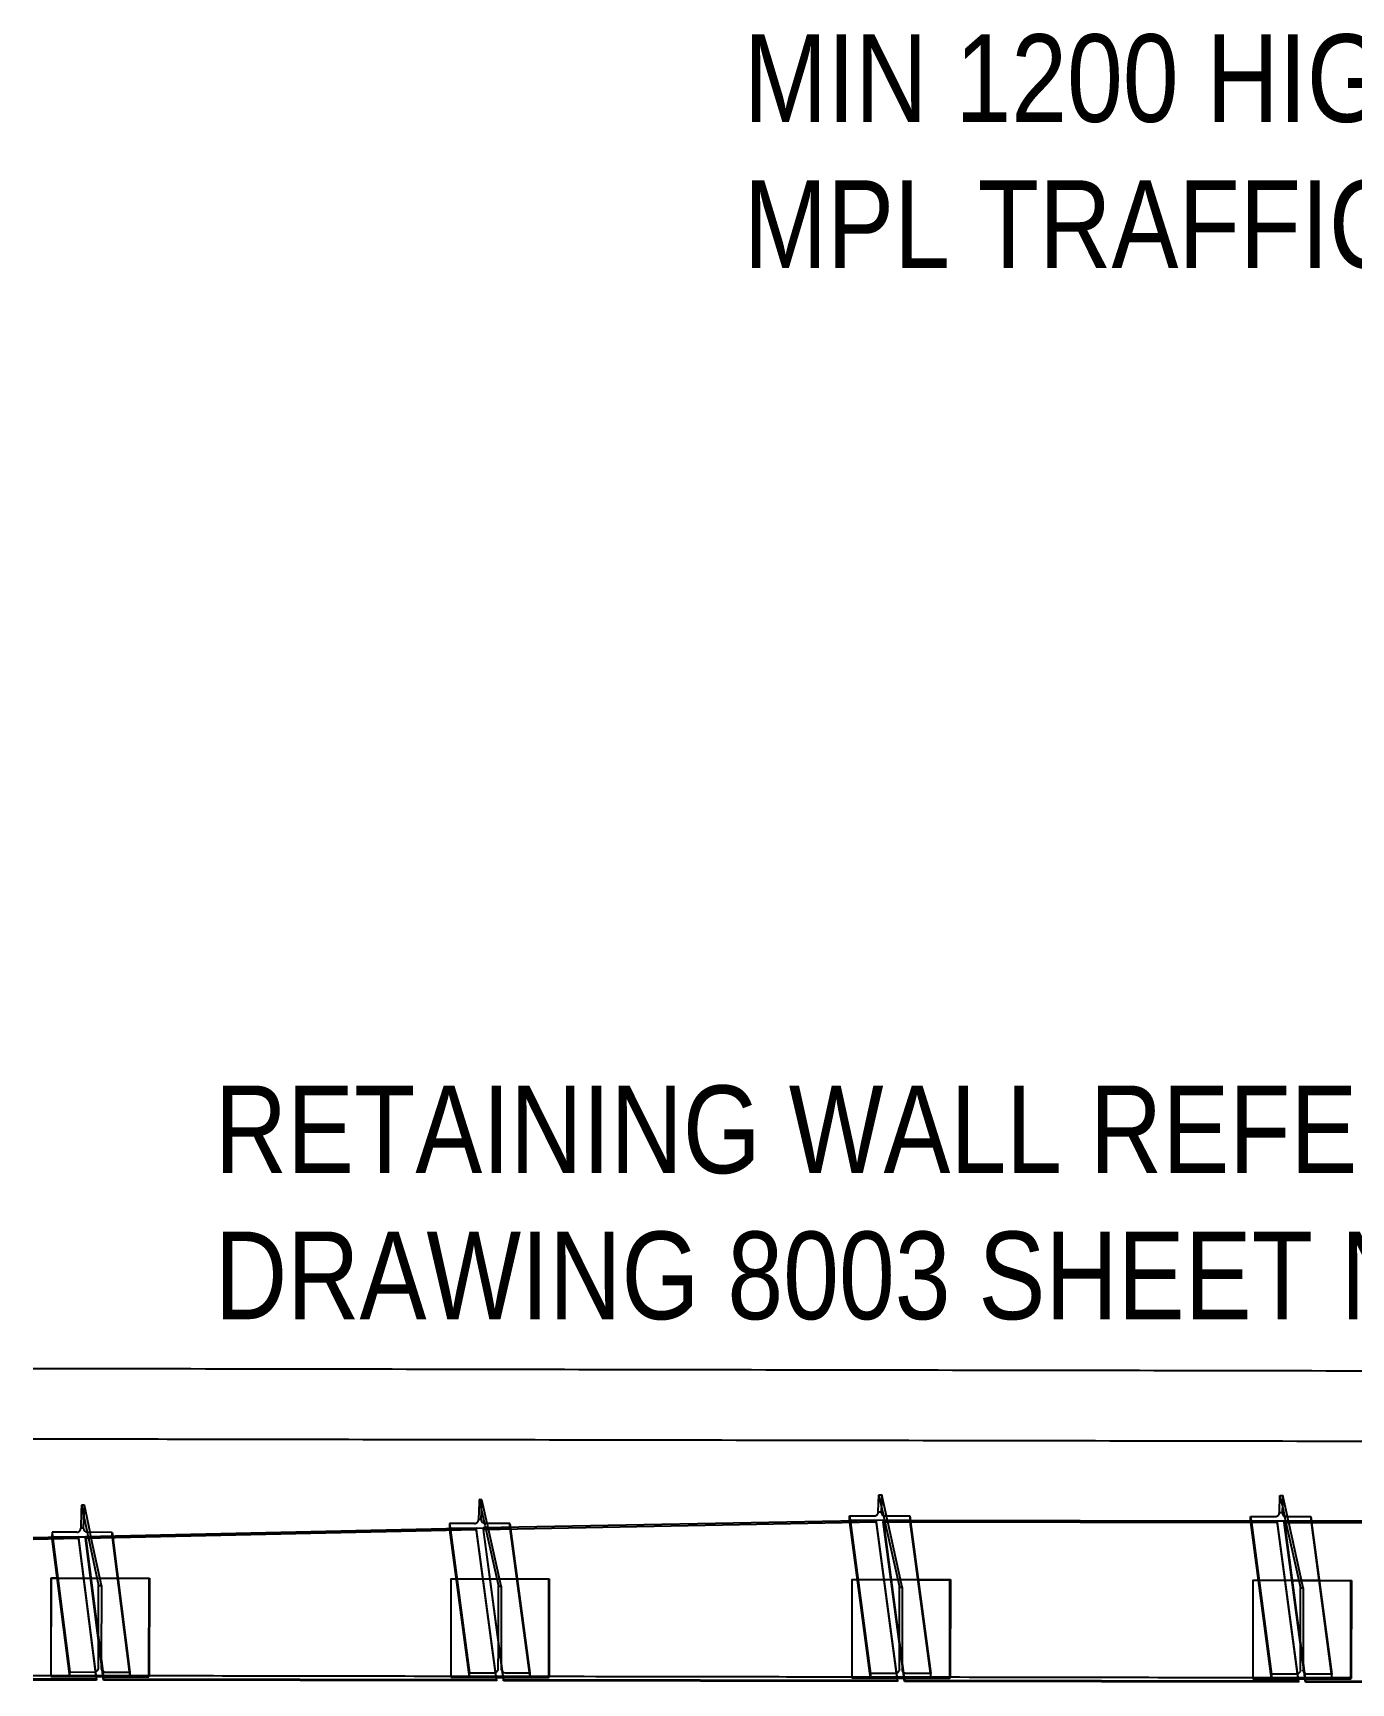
# Model space of a CAD drawing. Header units: metres. Extents: x -1161 to -1080, y 3 to 563.
# Drawn here: x -1150.783 to -1147.021, y 509.532 to 514.24 of the extents above; entities that cross this region are included whole.
import ezdxf

# ---------------------------------------------------------------- set-up
doc = ezdxf.new("R2010")
doc.units = ezdxf.units.M
doc.layers.add('A-GENM', color=7, linetype='Continuous', lineweight=35)
doc.layers.add('G-ANNO-TEXT', color=7, linetype='Continuous', lineweight=9)
doc.styles.add('Arial Narrow_2', font='ARIALN.TTF', dxfattribs={"height": 0.25})

# ---------------------------------------------------------------- blocks, each defined once
blk = doc.blocks.new('CappingBeam_RS39B_CB01A - CappingBeam_RS39B_CB01A-57939457-DRG-2873171 - BARRIER LAYOUT')
at = {"layer": 'A-GENM', "color": 9, "lineweight": 25, "true_color": 0xbebebe}
for points in [[(96.8841, 43.0532), (96.8884, 43.0371), (96.8926, 43.0209), (96.8969, 43.0048)], [(96.8969, 43.0048), (96.9015, 42.9875), (96.906, 42.9703), (96.9106, 42.953)], [(96.9106, 42.953), (96.917, 42.9287), (96.9234, 42.9044), (96.9298, 42.8801)], [(96.9299, 42.8796), (96.9316, 42.8733), (96.9333, 42.867), (96.9349, 42.8607)], [(96.9349, 42.8607), (96.9414, 42.8361), (96.9479, 42.8114), (96.9544, 42.7867)], [(96.9546, 42.7863), (96.9591, 42.7689), (96.9637, 42.7515), (96.9683, 42.7341)], [(96.9686, 42.7331), (96.9709, 42.7243), (96.9732, 42.7156), (96.9755, 42.7068)], [(96.9755, 42.7068), (97.0464, 42.4382), (97.1173, 42.1697), (97.1881, 41.9011)], [(97.1881, 41.9011), (97.1927, 41.8838), (97.1972, 41.8666), (97.2018, 41.8493)], [(97.2018, 41.8493), (97.2082, 41.825), (97.2146, 41.8007), (97.221, 41.7764)], [(97.2212, 41.7759), (97.2228, 41.7696), (97.2245, 41.7633), (97.2261, 41.7571)], [(97.2261, 41.7571), (97.2326, 41.7324), (97.2391, 41.7077), (97.2457, 41.6831)], [(97.2458, 41.6826), (97.2504, 41.6652), (97.255, 41.6478), (97.2595, 41.6304)], [(97.2598, 41.6293), (97.3052, 41.4575), (97.3505, 41.2858), (97.3958, 41.114)], [(97.3958, 41.114), (97.4239, 41.0074), (97.4521, 40.9008), (97.4802, 40.7942)], [(97.4802, 40.7942), (97.4847, 40.777), (97.4893, 40.7597), (97.4938, 40.7425)], [(97.4938, 40.7425), (97.5003, 40.7182), (97.5067, 40.6938), (97.5131, 40.6695)], [(97.5132, 40.669), (97.5149, 40.6627), (97.5165, 40.6565), (97.5182, 40.6502)], [(97.5182, 40.6502), (97.5247, 40.6255), (97.5312, 40.6009), (97.5377, 40.5762)], [(97.5378, 40.5757), (97.5424, 40.5583), (97.547, 40.5409), (97.5516, 40.5235)], [(97.5519, 40.5224), (97.6253, 40.2441), (97.6988, 39.9657), (97.7722, 39.6873)], [(97.7722, 39.6873), (97.7768, 39.6701), (97.7814, 39.6528), (97.7859, 39.6356)], [(97.7859, 39.6356), (97.7923, 39.6113), (97.7987, 39.587), (97.8051, 39.5627)], [(97.8053, 39.5621), (97.8069, 39.5559), (97.8086, 39.5496), (97.8103, 39.5433)], [(97.8103, 39.5433), (97.8122, 39.5359), (97.8142, 39.5285), (97.8161, 39.5211)], [(97.8161, 39.5211), (97.8207, 39.5039), (97.8252, 39.4866), (97.8298, 39.4693)], [(97.8299, 39.4689), (97.8345, 39.4515), (97.8391, 39.4341), (97.8437, 39.4167)]]:
    blk.add_open_spline(points, degree=3, dxfattribs=at)
at = {"layer": 'A-GENM', "color": 253, "lineweight": 25, "true_color": 0xa3a3a3}
for points in [[(96.8841, 43.0532), (96.8884, 43.0371), (96.8926, 43.0209), (96.8969, 43.0048)], [(96.8969, 43.0048), (96.9015, 42.9875), (96.906, 42.9703), (96.9106, 42.953)], [(96.9106, 42.953), (96.917, 42.9287), (96.9234, 42.9044), (96.9298, 42.8801)], [(96.9299, 42.8796), (96.9316, 42.8733), (96.9333, 42.867), (96.9349, 42.8607)], [(96.9349, 42.8607), (96.9414, 42.8361), (96.9479, 42.8114), (96.9544, 42.7867)], [(96.9546, 42.7863), (96.9591, 42.7689), (96.9637, 42.7515), (96.9683, 42.7341)], [(96.9686, 42.7331), (96.9709, 42.7243), (96.9732, 42.7156), (96.9755, 42.7068)], [(96.9755, 42.7068), (97.0464, 42.4382), (97.1173, 42.1697), (97.1881, 41.9011)], [(97.1881, 41.9011), (97.1927, 41.8838), (97.1972, 41.8666), (97.2018, 41.8493)], [(97.2018, 41.8493), (97.2082, 41.825), (97.2146, 41.8007), (97.221, 41.7764)], [(97.2212, 41.7759), (97.2228, 41.7696), (97.2245, 41.7633), (97.2261, 41.7571)], [(97.2261, 41.7571), (97.2326, 41.7324), (97.2391, 41.7077), (97.2457, 41.6831)], [(97.2458, 41.6826), (97.2504, 41.6652), (97.255, 41.6478), (97.2595, 41.6304)], [(97.2598, 41.6293), (97.3052, 41.4575), (97.3505, 41.2858), (97.3958, 41.114)], [(97.3958, 41.114), (97.4239, 41.0074), (97.4521, 40.9008), (97.4802, 40.7942)], [(97.4802, 40.7942), (97.4847, 40.777), (97.4893, 40.7597), (97.4938, 40.7425)], [(97.4938, 40.7425), (97.5003, 40.7182), (97.5067, 40.6938), (97.5131, 40.6695)], [(97.5132, 40.669), (97.5149, 40.6627), (97.5165, 40.6565), (97.5182, 40.6502)], [(97.5182, 40.6502), (97.5247, 40.6255), (97.5312, 40.6009), (97.5377, 40.5762)], [(97.5378, 40.5757), (97.5424, 40.5583), (97.547, 40.5409), (97.5516, 40.5235)], [(97.5519, 40.5224), (97.6253, 40.2441), (97.6988, 39.9657), (97.7722, 39.6873)], [(97.7722, 39.6873), (97.7768, 39.6701), (97.7814, 39.6528), (97.7859, 39.6356)], [(97.7859, 39.6356), (97.7923, 39.6113), (97.7987, 39.587), (97.8051, 39.5627)], [(97.8053, 39.5621), (97.8069, 39.5559), (97.8086, 39.5496), (97.8103, 39.5433)], [(97.8299, 39.4689), (97.8345, 39.4515), (97.8391, 39.4341), (97.8437, 39.4167)]]:
    blk.add_open_spline(points, degree=3, dxfattribs=at)
blk.add_open_spline([(97.8103, 39.5433), (97.8122, 39.5359), (97.8187, 39.5112), (97.8252, 39.4866), (97.8298, 39.4693)], degree=3, knots=[0.748839458, 0.748839458, 0.748839458, 0.748839458, 0.75, 0.752710188, 0.752710188, 0.752710188, 0.752710188], dxfattribs=at)
blk = doc.blocks.new('SCR_NW_4 - SCR_NW_4-66978936-DRG-2873171 - BARRIER LAYOUT')
at = {"layer": 'A-GENM', "color": 253, "lineweight": 25, "true_color": 0xa3a3a3}
for p, q in [((0.0628, 0.452), (0, -0.0039)), ((0.0008, 0.006), (0.0628, 0.4559)), ((0.0629, 0.452), (0.0629, 0.4559)), ((0.0629, 0.4559), (1.1108, 0.4559)), ((1.1867, 0.452), (0.0629, 0.452)), ((1.1108, 0.4559), (1.1867, 0.4559)), ((1.1862, 0.4519), (1.125, 0)), ((1.125, -0.004), (1.1867, 0.4519)), ((1.1867, 0.4559), (1.1862, 0.452)), ((1.1867, 0.452), (1.1867, 0.4559)), ((0, 0), (0.0008, 0.006)), ((0, 0), (0, -0.0039)), ((1.125, 0), (0.0006, 0)), ((0, -0.0039), (1.125, -0.004)), ((1.125, 0), (1.125, -0.004))]:
    blk.add_line(p, q, dxfattribs=at)
blk = doc.blocks.new('SCR_NW_5 - SCR_NW_5-66978937-DRG-2873171 - BARRIER LAYOUT')
at = {"layer": 'A-GENM', "color": 253, "lineweight": 25, "true_color": 0xa3a3a3}
for p, q in [((0.0618, 0.452), (0, -0.0039)), ((0.0008, 0.006), (0.0618, 0.4559)), ((0.0618, 0.4559), (0.0618, 0.452)), ((0.0618, 0.4559), (0.1377, 0.4559)), ((1.1865, 0.452), (0.0618, 0.452)), ((0.1377, 0.4559), (1.1105, 0.4559)), ((1.1105, 0.4559), (1.1865, 0.4559)), ((1.1248, -0.0039), (1.1865, 0.452)), ((1.1859, 0.452), (1.1256, 0.006)), ((1.1865, 0.4559), (1.1859, 0.452)), ((1.1865, 0.4559), (1.1865, 0.452)), ((0, 0), (0.0008, 0.006)), ((0, 0), (0, -0.0039)), ((1.1248, 0), (0.0006, 0)), ((1.1256, 0.006), (1.1248, 0)), ((1.1248, -0.0039), (1.1248, 0)), ((0, -0.0039), (1.1248, -0.0039))]:
    blk.add_line(p, q, dxfattribs=at)
blk = doc.blocks.new('SCR_NW_6 - SCR_NW_6-66978938-DRG-2873171 - BARRIER LAYOUT')
at = {"layer": 'A-GENM', "color": 253, "lineweight": 25, "true_color": 0xa3a3a3}
for p, q in [((0.0617, 0.4517), (0, -0.0039)), ((0.0008, 0.006), (0.0617, 0.4557)), ((0.0617, 0.4557), (0.0617, 0.4518)), ((0.0617, 0.4557), (1.1833, 0.4322)), ((1.1833, 0.4282), (0.0617, 0.4518)), ((1.1833, 0.4281), (1.1248, -0.004)), ((1.1256, 0.006), (1.1828, 0.4281)), ((1.1828, 0.4282), (1.1833, 0.4319)), ((1.1833, 0.4322), (1.1833, 0.4282)), ((0, 0), (0.0008, 0.006)), ((0, 0), (0, -0.0039)), ((1.1248, 0), (0.0006, 0)), ((1.1247, 0), (1.1256, 0.006)), ((1.1248, -0.004), (1.1248, 0)), ((0, -0.0039), (1.1248, -0.004))]:
    blk.add_line(p, q, dxfattribs=at)
blk = doc.blocks.new('SCR_NW_7 - SCR_NW_7-66978939-DRG-2873171 - BARRIER LAYOUT')
at = {"layer": 'A-GENM', "color": 253, "lineweight": 25, "true_color": 0xa3a3a3}
for p, q in [((0.0008, 0.006), (0.0585, 0.4317)), ((0.0585, 0.4277), (0.0008, 0.0019)), ((0.0585, 0.4317), (0.0585, 0.4277)), ((0.0585, 0.4317), (1.1736, 0.4052)), ((1.1736, 0.4012), (0.0585, 0.4277)), ((1.1215, -0.0039), (1.1736, 0.4012)), ((1.1731, 0.4012), (1.1223, 0.006)), ((1.1736, 0.4049), (1.1731, 0.4012)), ((1.1736, 0.4012), (1.1736, 0.4052)), ((0, 0), (0.0008, 0.006)), ((0.0008, 0.0019), (0, -0.0039)), ((0, 0), (0, -0.0039)), ((1.1215, 0), (0.0006, 0)), ((1.1223, 0.006), (1.1215, 0)), ((1.1215, 0), (1.1215, -0.0039)), ((0, -0.0039), (1.1215, -0.0039))]:
    blk.add_line(p, q, dxfattribs=at)
blk = doc.blocks.new('SCR_NW_8 - SCR_NW_8-66978940-DRG-2873171 - BARRIER LAYOUT')
at = {"layer": 'A-GENM', "color": 253, "lineweight": 25, "true_color": 0xa3a3a3}
for p, q in [((0.052, 0.4008), (0.0001, -0.0039)), ((0.0008, 0.006), (0.052, 0.4047)), ((0.052, 0.4047), (0.052, 0.4008)), ((0.052, 0.4047), (0.1815, 0.4018)), ((0.1815, 0.3978), (0.052, 0.4008)), ((0, 0), (0.0008, 0.006)), ((0, 0), (0.0001, -0.0039)), ((0.1808, 0), (0.0006, 0)), ((0.0001, -0.0039), (0.1808, -0.0039))]:
    blk.add_line(p, q, dxfattribs=at)
blk = doc.blocks.new('PLATE ph - PLATE ph-V4-DRG-2873171 - BARRIER LAYOUT')
at = {"layer": 'A-GENM', "color": 253, "lineweight": 25, "true_color": 0xa3a3a3}
for p, q in [((-1147.3007, 509.8239), (-1147.2996, 509.8252)), ((-1147.3001, 509.5453), (-1147.2996, 509.8252)), ((-1147.2996, 509.8252), (-1147.2848, 509.8252)), ((-1147.2848, 509.8252), (-1147.2094, 509.825)), ((-1147.2088, 509.825), (-1147.1915, 509.825)), ((-1147.1915, 509.825), (-1147.1894, 509.825)), ((-1147.1894, 509.825), (-1147.1615, 509.8249)), ((-1147.1615, 509.8249), (-1147.1111, 509.8248)), ((-1147.1111, 509.8248), (-1147.0196, 509.8246)), ((-1147.0196, 509.8246), (-1147.0208, 509.8233)), ((-1147.0196, 509.8246), (-1147.0201, 509.5447)), ((-1147.3007, 509.8239), (-1147.3012, 509.544)), ((-1147.2846, 509.8239), (-1147.3007, 509.8239)), ((-1147.2092, 509.8237), (-1147.2846, 509.8239)), ((-1147.1913, 509.8237), (-1147.2087, 509.8237)), ((-1147.1892, 509.8236), (-1147.1913, 509.8237)), ((-1147.1612, 509.8236), (-1147.1892, 509.8236)), ((-1147.1109, 509.8235), (-1147.1612, 509.8236)), ((-1147.0208, 509.8233), (-1147.1109, 509.8235)), ((-1147.0213, 509.5433), (-1147.0208, 509.8233)), ((-1147.3001, 509.5453), (-1147.3012, 509.544)), ((-1147.3012, 509.544), (-1147.1718, 509.5437)), ((-1147.2474, 509.5452), (-1147.3001, 509.5453)), ((-1147.172, 509.545), (-1147.2474, 509.5452)), ((-1147.1718, 509.5437), (-1147.1518, 509.5436)), ((-1147.152, 509.545), (-1147.1714, 509.545)), ((-1147.0754, 509.5448), (-1147.152, 509.545)), ((-1147.1518, 509.5436), (-1147.0213, 509.5433)), ((-1147.0213, 509.5447), (-1147.0754, 509.5448)), ((-1147.0213, 509.5433), (-1147.0201, 509.5447))]:
    blk.add_line(p, q, dxfattribs=at)
blk = doc.blocks.new('PLATE ph - PLATE ph-V5-DRG-2873171 - BARRIER LAYOUT')
at = {"layer": 'A-GENM', "color": 253, "lineweight": 25, "true_color": 0xa3a3a3}
for p, q in [((-1148.4455, 509.8259), (-1148.446, 509.546)), ((-1148.4455, 509.8259), (-1148.4443, 509.8273)), ((-1148.4294, 509.8259), (-1148.4455, 509.8259)), ((-1148.4448, 509.5473), (-1148.4443, 509.8273)), ((-1148.4443, 509.8273), (-1148.4296, 509.8272)), ((-1148.4296, 509.8272), (-1148.3541, 509.827)), ((-1148.3539, 509.8257), (-1148.4294, 509.8259)), ((-1148.3536, 509.827), (-1148.3362, 509.827)), ((-1148.3361, 509.8257), (-1148.3534, 509.8257)), ((-1148.3362, 509.827), (-1148.3341, 509.827)), ((-1148.3339, 509.8257), (-1148.3361, 509.8257)), ((-1148.3341, 509.827), (-1148.3063, 509.8269)), ((-1148.306, 509.8256), (-1148.3339, 509.8257)), ((-1148.3063, 509.8269), (-1148.2558, 509.8268)), ((-1148.2556, 509.8255), (-1148.306, 509.8256)), ((-1148.2558, 509.8268), (-1148.1644, 509.8266)), ((-1148.1655, 509.8253), (-1148.2556, 509.8255)), ((-1148.166, 509.5454), (-1148.1655, 509.8253)), ((-1148.1644, 509.8266), (-1148.1655, 509.8253)), ((-1148.1644, 509.8266), (-1148.1649, 509.5467)), ((-1148.4448, 509.5473), (-1148.446, 509.546)), ((-1148.446, 509.546), (-1148.3166, 509.5457)), ((-1148.3921, 509.5472), (-1148.4448, 509.5473)), ((-1148.3167, 509.547), (-1148.3921, 509.5472)), ((-1148.3166, 509.5457), (-1148.2965, 509.5457)), ((-1148.2967, 509.547), (-1148.3162, 509.547)), ((-1148.2202, 509.5468), (-1148.2967, 509.547)), ((-1148.2965, 509.5457), (-1148.166, 509.5454)), ((-1148.166, 509.5467), (-1148.2202, 509.5468)), ((-1148.166, 509.5454), (-1148.1649, 509.5467))]:
    blk.add_line(p, q, dxfattribs=at)
blk = doc.blocks.new('PLATE ph - PLATE ph-V6-DRG-2873171 - BARRIER LAYOUT')
at = {"layer": 'A-GENM', "color": 253, "lineweight": 25, "true_color": 0xa3a3a3}
for p, q in [((-1149.5902, 509.828), (-1149.5907, 509.5481)), ((-1149.5902, 509.828), (-1149.5891, 509.8293)), ((-1149.5741, 509.8279), (-1149.5902, 509.828)), ((-1149.5896, 509.5494), (-1149.5891, 509.8293)), ((-1149.5891, 509.8293), (-1149.5743, 509.8293)), ((-1149.5743, 509.8293), (-1149.4989, 509.8291)), ((-1149.4987, 509.8278), (-1149.5741, 509.8279)), ((-1149.4983, 509.8291), (-1149.481, 509.829)), ((-1149.4808, 509.8277), (-1149.4982, 509.8278)), ((-1149.481, 509.829), (-1149.4789, 509.829)), ((-1149.4787, 509.8277), (-1149.4808, 509.8277)), ((-1149.4789, 509.829), (-1149.4765, 509.829)), ((-1149.4764, 509.8277), (-1149.4787, 509.8277)), ((-1149.4759, 509.829), (-1149.451, 509.829)), ((-1149.4508, 509.8277), (-1149.4757, 509.8277)), ((-1149.451, 509.829), (-1149.4006, 509.8289)), ((-1149.4004, 509.8275), (-1149.4508, 509.8277)), ((-1149.4006, 509.8289), (-1149.3091, 509.8287)), ((-1149.3103, 509.8273), (-1149.4004, 509.8275)), ((-1149.3108, 509.5474), (-1149.3103, 509.8273)), ((-1149.3091, 509.8287), (-1149.3103, 509.8273)), ((-1149.3091, 509.8287), (-1149.3096, 509.5487)), ((-1149.5896, 509.5494), (-1149.5907, 509.5481)), ((-1149.5907, 509.5481), (-1149.4613, 509.5478)), ((-1149.5369, 509.5493), (-1149.5896, 509.5494)), ((-1149.4615, 509.5491), (-1149.5369, 509.5493)), ((-1149.4613, 509.5478), (-1149.4413, 509.5477)), ((-1149.4415, 509.549), (-1149.461, 509.5491)), ((-1149.3649, 509.5489), (-1149.4415, 509.549)), ((-1149.4413, 509.5477), (-1149.3108, 509.5474)), ((-1149.3108, 509.5487), (-1149.3649, 509.5489)), ((-1149.3108, 509.5474), (-1149.3096, 509.5487))]:
    blk.add_line(p, q, dxfattribs=at)
blk = doc.blocks.new('PLATE ph - PLATE ph-V7-DRG-2873171 - BARRIER LAYOUT')
at = {"layer": 'A-GENM', "color": 253, "lineweight": 25, "true_color": 0xa3a3a3}
for p, q in [((-1150.7317, 509.83), (-1150.7322, 509.5501)), ((-1150.7317, 509.83), (-1150.7306, 509.8313)), ((-1150.7137, 509.83), (-1150.7317, 509.83)), ((-1150.7311, 509.5514), (-1150.7306, 509.8313)), ((-1150.7306, 509.8313), (-1150.7139, 509.8313)), ((-1150.7139, 509.8313), (-1150.6384, 509.8311)), ((-1150.6382, 509.8298), (-1150.7137, 509.83)), ((-1150.6379, 509.8311), (-1150.6207, 509.8311)), ((-1150.6205, 509.8297), (-1150.6377, 509.8298)), ((-1150.6207, 509.8311), (-1150.6184, 509.8311)), ((-1150.6182, 509.8297), (-1150.6205, 509.8297)), ((-1150.6184, 509.8311), (-1150.5923, 509.831)), ((-1150.592, 509.8297), (-1150.6182, 509.8297)), ((-1150.5923, 509.831), (-1150.5402, 509.8309)), ((-1150.54, 509.8296), (-1150.592, 509.8297)), ((-1150.5402, 509.8309), (-1150.4507, 509.8307)), ((-1150.4517, 509.8294), (-1150.54, 509.8296)), ((-1150.4522, 509.5495), (-1150.4517, 509.8294)), ((-1150.4507, 509.8307), (-1150.4517, 509.8294)), ((-1150.4507, 509.8307), (-1150.4512, 509.5508)), ((-1150.7311, 509.5514), (-1150.7322, 509.5501)), ((-1150.7322, 509.5501), (-1150.6028, 509.5498)), ((-1150.6784, 509.5513), (-1150.7311, 509.5514)), ((-1150.6029, 509.5511), (-1150.6784, 509.5513)), ((-1150.6028, 509.5498), (-1150.5827, 509.5497)), ((-1150.5829, 509.5511), (-1150.6024, 509.5511)), ((-1150.5064, 509.5509), (-1150.5829, 509.5511)), ((-1150.5827, 509.5497), (-1150.4522, 509.5495)), ((-1150.4522, 509.5508), (-1150.5064, 509.5509)), ((-1150.4522, 509.5495), (-1150.4512, 509.5508))]:
    blk.add_line(p, q, dxfattribs=at)
blk = doc.blocks.new('POST_3000_1C_360UB2 - 1C-68650421-DRG-2873171 - BARRIER LAYOUT')
at = {"layer": 'A-GENM', "color": 253, "lineweight": 25, "true_color": 0xa3a3a3}
for p, q in [((-1147.2252, 510.0184), (-1147.2235, 510.0664)), ((-1147.2235, 510.0664), (-1147.2166, 510.0356)), ((-1147.2235, 510.0664), (-1147.2155, 510.0664)), ((-1147.2155, 510.0664), (-1147.2172, 510.0184)), ((-1147.2021, 510.0065), (-1147.2155, 510.0664)), ((-1147.2253, 510.0178), (-1147.2252, 510.0184)), ((-1147.2252, 510.0184), (-1147.2172, 510.0184)), ((-1147.2172, 510.0184), (-1147.2173, 510.0178)), ((-1147.2166, 510.0355), (-1147.2106, 510.0084)), ((-1147.3074, 509.9939), (-1147.3073, 510.0068)), ((-1147.3068, 509.9899), (-1147.3074, 509.9939)), ((-1147.1354, 509.9935), (-1147.3074, 509.9939)), ((-1147.3073, 510.0068), (-1147.3056, 509.9942)), ((-1147.3073, 510.0068), (-1147.2367, 510.0066)), ((-1147.2472, 509.5439), (-1147.3068, 509.9899)), ((-1147.3056, 509.9938), (-1147.305, 509.9899)), ((-1147.305, 509.9899), (-1147.2472, 509.5571)), ((-1147.2106, 510.0084), (-1147.2103, 510.0072)), ((-1147.2101, 510.0065), (-1147.2073, 509.9937)), ((-1147.2073, 509.9937), (-1147.2064, 509.9897)), ((-1147.2064, 509.9897), (-1147.1648, 509.8036)), ((-1147.2059, 510.0065), (-1147.1353, 510.0064)), ((-1147.1993, 509.9937), (-1147.202, 510.0058)), ((-1147.1984, 509.9897), (-1147.1993, 509.9937)), ((-1147.1568, 509.8036), (-1147.1984, 509.9897)), ((-1147.1353, 510.0064), (-1147.1354, 509.9935)), ((-1147.1354, 509.9935), (-1147.1349, 509.9896)), ((-1147.1353, 510.0064), (-1147.1336, 509.9935)), ((-1147.1349, 509.9896), (-1147.0753, 509.5435)), ((-1147.1336, 509.9935), (-1147.1331, 509.9896)), ((-1147.1331, 509.9896), (-1147.0752, 509.5567)), ((-1147.1651, 509.6431), (-1147.1648, 509.8036)), ((-1147.1648, 509.8036), (-1147.1568, 509.8036)), ((-1147.1568, 509.8036), (-1147.1572, 509.584)), ((-1147.1651, 509.6275), (-1147.1651, 509.6431)), ((-1147.1652, 509.5684), (-1147.1651, 509.6275)), ((-1147.2472, 509.5571), (-1147.2472, 509.5439)), ((-1147.1766, 509.5569), (-1147.2472, 509.5571)), ((-1147.1718, 509.5437), (-1147.2472, 509.5439)), ((-1147.1518, 509.5436), (-1147.1718, 509.5437)), ((-1147.1572, 509.584), (-1147.1572, 509.5684)), ((-1147.0753, 509.5435), (-1147.1518, 509.5436)), ((-1147.0752, 509.5567), (-1147.1458, 509.5568)), ((-1147.0753, 509.5435), (-1147.0752, 509.5567))]:
    blk.add_line(p, q, dxfattribs=at)
at = {"layer": 'A-GENM', "color": 253, "lineweight": 25, "true_color": 0xa3a3a3, "flags": 128}
for points in [[(-1147.1736, 509.5573), (-1147.1751, 509.557), (-1147.1766, 509.5569)], [(-1147.1685, 509.5603), (-1147.1696, 509.5593), (-1147.1709, 509.5585), (-1147.1722, 509.5578)], [(-1147.1652, 509.5684), (-1147.1661, 509.564), (-1147.1685, 509.5603)], [(-1147.1541, 509.5604), (-1147.1563, 509.564), (-1147.1572, 509.5684)], [(-1147.1502, 509.5577), (-1147.1515, 509.5584), (-1147.1528, 509.5593), (-1147.1539, 509.5603)], [(-1147.1458, 509.5568), (-1147.1473, 509.5569), (-1147.1488, 509.5572), (-1147.1502, 509.5577)]]:
    blk.add_lwpolyline(points, dxfattribs=at)
at = {"layer": 'A-GENM', "color": 253, "lineweight": 25, "true_color": 0xa3a3a3}
for centre, start_param, end_param in [((-1147.2366, 510.0179), 4.575698, 6.146495), ((-1147.2059, 510.0178), 3.004902, 4.575698)]:
    blk.add_ellipse(centre, major_axis=(0.0113, 0.0015), ratio=0.988481, start_param=start_param, end_param=end_param, dxfattribs=at)
blk = doc.blocks.new('POST_3000_1C_360UB2 - 1C-68650422-DRG-2873171 - BARRIER LAYOUT')
at = {"layer": 'A-GENM', "color": 253, "lineweight": 25, "true_color": 0xa3a3a3}
for p, q in [((-1148.37, 510.0205), (-1148.3683, 510.0684)), ((-1148.3683, 510.0684), (-1148.3614, 510.0376)), ((-1148.3683, 510.0684), (-1148.3603, 510.0684)), ((-1148.3603, 510.0684), (-1148.362, 510.0204)), ((-1148.3469, 510.0085), (-1148.3603, 510.0684)), ((-1148.37, 510.0199), (-1148.37, 510.0205)), ((-1148.37, 510.0205), (-1148.362, 510.0204)), ((-1148.362, 510.0204), (-1148.362, 510.0199)), ((-1148.3614, 510.0376), (-1148.3553, 510.0105)), ((-1148.4521, 509.9959), (-1148.452, 510.0088)), ((-1148.4519, 509.9941), (-1148.4521, 509.9959)), ((-1148.2802, 509.9955), (-1148.4521, 509.9959)), ((-1148.452, 510.0088), (-1148.4504, 509.9962)), ((-1148.452, 510.0088), (-1148.3815, 510.0086)), ((-1148.4513, 509.9901), (-1148.4519, 509.9941)), ((-1148.392, 509.5459), (-1148.4513, 509.9901)), ((-1148.4503, 509.9959), (-1148.4501, 509.9941)), ((-1148.4501, 509.9941), (-1148.4496, 509.9902)), ((-1148.4496, 509.9901), (-1148.3919, 509.5591)), ((-1148.3553, 510.0105), (-1148.355, 510.0092)), ((-1148.3549, 510.0086), (-1148.352, 509.9957)), ((-1148.352, 509.9957), (-1148.3511, 509.9917)), ((-1148.3511, 509.9917), (-1148.3095, 509.8056)), ((-1148.3507, 510.0086), (-1148.2801, 510.0084)), ((-1148.344, 509.9957), (-1148.3467, 510.0078)), ((-1148.3431, 509.9917), (-1148.344, 509.9957)), ((-1148.3015, 509.8056), (-1148.3431, 509.9917)), ((-1148.2801, 510.0084), (-1148.2802, 509.9955)), ((-1148.2802, 509.9955), (-1148.2796, 509.9916)), ((-1148.2801, 510.0084), (-1148.2784, 509.9956)), ((-1148.2796, 509.9916), (-1148.22, 509.5455)), ((-1148.2784, 509.9956), (-1148.2778, 509.9916)), ((-1148.2778, 509.9916), (-1148.22, 509.5587)), ((-1148.3098, 509.6451), (-1148.3095, 509.8056)), ((-1148.3095, 509.8056), (-1148.3015, 509.8056)), ((-1148.3015, 509.8056), (-1148.3019, 509.586)), ((-1148.3098, 509.6295), (-1148.3098, 509.6451)), ((-1148.3099, 509.5705), (-1148.3098, 509.6295)), ((-1148.3919, 509.5591), (-1148.392, 509.5459)), ((-1148.3166, 509.5457), (-1148.392, 509.5459)), ((-1148.3214, 509.5589), (-1148.3919, 509.5591)), ((-1148.2965, 509.5457), (-1148.3166, 509.5457)), ((-1148.3019, 509.586), (-1148.3019, 509.5705)), ((-1148.22, 509.5455), (-1148.2965, 509.5457)), ((-1148.22, 509.5587), (-1148.2906, 509.5589)), ((-1148.22, 509.5455), (-1148.22, 509.5587))]:
    blk.add_line(p, q, dxfattribs=at)
at = {"layer": 'A-GENM', "color": 253, "lineweight": 25, "true_color": 0xa3a3a3, "flags": 128}
for points in [[(-1148.3184, 509.5593), (-1148.3199, 509.559), (-1148.3214, 509.5589)], [(-1148.3133, 509.5623), (-1148.3144, 509.5613), (-1148.3156, 509.5605), (-1148.317, 509.5598)], [(-1148.3099, 509.5705), (-1148.3108, 509.5661), (-1148.3133, 509.5623)], [(-1148.2988, 509.5625), (-1148.3011, 509.5661), (-1148.3019, 509.5705)], [(-1148.295, 509.5598), (-1148.2963, 509.5604), (-1148.2975, 509.5613), (-1148.2987, 509.5623)], [(-1148.2906, 509.5589), (-1148.2921, 509.559), (-1148.2935, 509.5593), (-1148.295, 509.5598)]]:
    blk.add_lwpolyline(points, dxfattribs=at)
at = {"layer": 'A-GENM', "color": 253, "lineweight": 25, "true_color": 0xa3a3a3}
for centre, start_param, end_param in [((-1148.3814, 510.0199), 4.575698, 6.146495), ((-1148.3506, 510.0198), 3.004902, 4.575698)]:
    blk.add_ellipse(centre, major_axis=(0.0113, 0.0015), ratio=0.988481, start_param=start_param, end_param=end_param, dxfattribs=at)
blk = doc.blocks.new('POST_2840_1C_360UB - 1C-68650423-DRG-2873171 - BARRIER LAYOUT')
at = {"layer": 'A-GENM', "color": 253, "lineweight": 25, "true_color": 0xa3a3a3}
for p, q in [((-1149.5098, 510.0464), (-1149.5115, 509.9985)), ((-1149.5095, 510.0548), (-1149.5098, 510.0464)), ((-1149.5015, 510.0547), (-1149.5095, 510.0548)), ((-1149.5095, 510.0548), (-1149.5026, 510.0239)), ((-1149.5035, 509.9985), (-1149.5018, 510.0464)), ((-1149.5026, 510.0239), (-1149.4943, 509.9869)), ((-1149.5018, 510.0464), (-1149.5015, 510.0547)), ((-1149.4863, 509.9866), (-1149.5015, 510.0547)), ((-1149.5936, 509.9868), (-1149.5937, 509.974)), ((-1149.5937, 509.974), (-1149.4977, 509.9737)), ((-1149.5934, 509.9719), (-1149.5937, 509.974)), ((-1149.523, 509.9867), (-1149.5936, 509.9868)), ((-1149.5936, 509.9868), (-1149.5919, 509.9743)), ((-1149.5929, 509.9679), (-1149.5934, 509.9719)), ((-1149.5367, 509.5479), (-1149.5929, 509.9679)), ((-1149.5919, 509.974), (-1149.5916, 509.9719)), ((-1149.5916, 509.9719), (-1149.5911, 509.968)), ((-1149.5911, 509.968), (-1149.5367, 509.5611)), ((-1149.5115, 509.9985), (-1149.5116, 509.9979)), ((-1149.5035, 509.9985), (-1149.5115, 509.9985)), ((-1149.5036, 509.9979), (-1149.5035, 509.9985)), ((-1149.4977, 509.9737), (-1149.4217, 509.9736)), ((-1149.4943, 509.9866), (-1149.4934, 509.9828)), ((-1149.4932, 509.982), (-1149.4915, 509.9741)), ((-1149.4216, 509.9864), (-1149.4922, 509.9866)), ((-1149.4914, 509.9737), (-1149.4906, 509.9702)), ((-1149.4906, 509.9701), (-1149.4543, 509.8077)), ((-1149.4835, 509.9742), (-1149.486, 509.9854)), ((-1149.4826, 509.9703), (-1149.4834, 509.9737)), ((-1149.4463, 509.8077), (-1149.4826, 509.9702)), ((-1149.4217, 509.9754), (-1149.4216, 509.9864)), ((-1149.4217, 509.9736), (-1149.4217, 509.9754)), ((-1149.4217, 509.9736), (-1149.4214, 509.9715)), ((-1149.4216, 509.9864), (-1149.4202, 509.9755)), ((-1149.4214, 509.9714), (-1149.3648, 509.5475)), ((-1149.4202, 509.9755), (-1149.4196, 509.9715)), ((-1149.4196, 509.9715), (-1149.3647, 509.5607)), ((-1149.4546, 509.647), (-1149.4543, 509.8077)), ((-1149.4543, 509.8077), (-1149.4463, 509.8077)), ((-1149.4463, 509.8077), (-1149.4467, 509.588)), ((-1149.4546, 509.6316), (-1149.4546, 509.647)), ((-1149.4547, 509.5725), (-1149.4546, 509.631)), ((-1149.5367, 509.5479), (-1149.5367, 509.5611)), ((-1149.5367, 509.5611), (-1149.4661, 509.561)), ((-1149.4613, 509.5478), (-1149.5367, 509.5479)), ((-1149.4661, 509.561), (-1149.4632, 509.5616)), ((-1149.4617, 509.5619), (-1149.458, 509.5644)), ((-1149.4413, 509.5477), (-1149.4613, 509.5478)), ((-1149.4467, 509.588), (-1149.4467, 509.5725)), ((-1149.4467, 509.5725), (-1149.4466, 509.5712)), ((-1149.4434, 509.5643), (-1149.4397, 509.5618)), ((-1149.3648, 509.5475), (-1149.4413, 509.5477)), ((-1149.4397, 509.5618), (-1149.4353, 509.5609)), ((-1149.4353, 509.5609), (-1149.3647, 509.5607)), ((-1149.3647, 509.5607), (-1149.3648, 509.5475))]:
    blk.add_line(p, q, dxfattribs=at)
at = {"layer": 'A-GENM', "color": 253, "lineweight": 25, "true_color": 0xa3a3a3, "flags": 128}
for points in [[(-1149.458, 509.5644), (-1149.4566, 509.5661), (-1149.4556, 509.5681), (-1149.4549, 509.5703), (-1149.4547, 509.5725)], [(-1149.4466, 509.5709), (-1149.4465, 509.5702), (-1149.4459, 509.5681), (-1149.4448, 509.5661), (-1149.4435, 509.5645)]]:
    blk.add_lwpolyline(points, dxfattribs=at)
at = {"layer": 'A-GENM', "color": 253, "lineweight": 25, "true_color": 0xa3a3a3}
for centre, start_param, end_param in [((-1149.5229, 509.9979), 4.575698, 6.146495), ((-1149.4922, 509.9979), 3.004902, 4.575698)]:
    blk.add_ellipse(centre, major_axis=(0.0113, 0.0015), ratio=0.988481, start_param=start_param, end_param=end_param, dxfattribs=at)
blk = doc.blocks.new('POST_2660_1C_360UB - 1C-68650424-DRG-2873171 - BARRIER LAYOUT')
at = {"layer": 'A-GENM', "color": 253, "lineweight": 25, "true_color": 0xa3a3a3}
for p, q in [((-1150.645, 510.0215), (-1150.6467, 509.9735)), ((-1150.6444, 510.0391), (-1150.645, 510.0215)), ((-1150.6364, 510.0391), (-1150.6444, 510.0391)), ((-1150.6444, 510.0391), (-1150.6375, 510.0067)), ((-1150.6387, 509.9735), (-1150.637, 510.0214)), ((-1150.637, 510.0214), (-1150.6364, 510.0391)), ((-1150.62, 509.9616), (-1150.6364, 510.0391)), ((-1150.6467, 509.9735), (-1150.6467, 509.9729)), ((-1150.6387, 509.9735), (-1150.6467, 509.9735)), ((-1150.6387, 509.9729), (-1150.6387, 509.9735)), ((-1150.6375, 510.0066), (-1150.628, 509.9616)), ((-1150.7287, 509.9618), (-1150.7288, 509.949)), ((-1150.7288, 509.949), (-1150.6328, 509.9488)), ((-1150.7285, 509.947), (-1150.7288, 509.949)), ((-1150.6581, 509.9617), (-1150.7287, 509.9618)), ((-1150.7287, 509.9618), (-1150.7271, 509.9493)), ((-1150.728, 509.9431), (-1150.7285, 509.947)), ((-1150.6782, 509.55), (-1150.728, 509.9431)), ((-1150.7271, 509.949), (-1150.7268, 509.947)), ((-1150.7268, 509.947), (-1150.7263, 509.9431)), ((-1150.7263, 509.9431), (-1150.6782, 509.5632)), ((-1150.6328, 509.9488), (-1150.5568, 509.9486)), ((-1150.628, 509.9616), (-1150.6253, 509.9492)), ((-1150.5567, 509.9615), (-1150.6273, 509.9616)), ((-1150.6252, 509.9488), (-1150.6245, 509.9452)), ((-1150.6245, 509.9452), (-1150.5958, 509.8097)), ((-1150.6174, 509.9494), (-1150.62, 509.9616)), ((-1150.6165, 509.9454), (-1150.6172, 509.9487)), ((-1150.5878, 509.8097), (-1150.6165, 509.9454)), ((-1150.5568, 509.9507), (-1150.5567, 509.9615)), ((-1150.5568, 509.9486), (-1150.5568, 509.9507)), ((-1150.5568, 509.9486), (-1150.5566, 509.9467)), ((-1150.5567, 509.9615), (-1150.5554, 509.9507)), ((-1150.5566, 509.9467), (-1150.5062, 509.5496)), ((-1150.5554, 509.9507), (-1150.5549, 509.9468)), ((-1150.5549, 509.9468), (-1150.5062, 509.5628)), ((-1150.596, 509.6546), (-1150.5958, 509.8097)), ((-1150.5958, 509.8097), (-1150.5878, 509.8097)), ((-1150.5878, 509.8097), (-1150.5881, 509.5923)), ((-1150.5962, 509.5745), (-1150.5961, 509.6363)), ((-1150.5961, 509.6368), (-1150.596, 509.6546)), ((-1150.5881, 509.5923), (-1150.5882, 509.5745)), ((-1150.6782, 509.55), (-1150.6782, 509.5632)), ((-1150.6782, 509.5632), (-1150.6076, 509.563)), ((-1150.6028, 509.5498), (-1150.6782, 509.55)), ((-1150.6076, 509.563), (-1150.6045, 509.5636)), ((-1150.6032, 509.5639), (-1150.5995, 509.5664)), ((-1150.5827, 509.5497), (-1150.6028, 509.5498)), ((-1150.5848, 509.5663), (-1150.5812, 509.5638)), ((-1150.5062, 509.5496), (-1150.5827, 509.5497)), ((-1150.5812, 509.5638), (-1150.5768, 509.5629)), ((-1150.5768, 509.5629), (-1150.5062, 509.5628)), ((-1150.5062, 509.5628), (-1150.5062, 509.5496))]:
    blk.add_line(p, q, dxfattribs=at)
at = {"layer": 'A-GENM', "color": 253, "lineweight": 25, "true_color": 0xa3a3a3, "flags": 128}
for points in [[(-1150.5995, 509.5664), (-1150.5981, 509.5682), (-1150.597, 509.5701), (-1150.5964, 509.5723), (-1150.5962, 509.5745)], [(-1150.5881, 509.573), (-1150.588, 509.5723), (-1150.5873, 509.5701), (-1150.5863, 509.5681), (-1150.5849, 509.5664)]]:
    blk.add_lwpolyline(points, dxfattribs=at)
at = {"layer": 'A-GENM', "color": 253, "lineweight": 25, "true_color": 0xa3a3a3}
for centre, start_param, end_param in [((-1150.6581, 509.9729), 4.582591, 6.153388), ((-1150.6273, 509.9729), 3.011795, 4.582591)]:
    blk.add_ellipse(centre, major_axis=(0.0113, 0.0014), ratio=0.988502, start_param=start_param, end_param=end_param, dxfattribs=at)
blk = doc.blocks.new('Top of Pavement - RL A - Top of Pavement - RL A-68818558-DRG-2873171 - BARRIER LAYOUT')
at = {"layer": 'A-GENM', "color": 253, "lineweight": 25, "true_color": 0xa3a3a3}
for points, knots in [([(105.5679, 13.5723), (105.5575, 13.6117), (105.5192, 13.7567), (105.453, 14.0076), (105.3414, 14.4307), (105.2019, 14.9595), (105.0344, 15.5941), (104.867, 16.2288), (104.6995, 16.8634), (104.56, 17.3922), (104.4483, 17.8153), (104.3646, 18.1326), (104.2809, 18.4499), (104.1692, 18.873), (104.0297, 19.4019), (103.8622, 20.0365), (103.639, 20.8827), (103.4157, 21.7288), (103.1924, 22.575), (103.025, 23.2096), (102.8575, 23.8442), (102.6342, 24.6904), (102.411, 25.5365), (102.1877, 26.3827), (102.0202, 27.0173), (101.8807, 27.5462), (101.7691, 27.9693), (101.6853, 28.2866), (101.6016, 28.6039), (101.49, 29.0269), (101.3504, 29.5558), (101.183, 30.1904), (101.0155, 30.825), (100.8481, 31.4596), (100.7086, 31.9884), (100.5969, 32.4115), (100.5132, 32.7288), (100.4295, 33.0461), (100.3458, 33.3634), (100.262, 33.6807), (100.1504, 34.1038), (100.0109, 34.6326), (99.8434, 35.2672), (99.676, 35.9018), (99.5085, 36.5364), (99.3411, 37.171), (99.2015, 37.6998), (99.0899, 38.1229), (99.0062, 38.4402), (98.9225, 38.7574), (98.8108, 39.1805), (98.6713, 39.7093), (98.5039, 40.3439), (98.3364, 40.9785), (98.169, 41.613), (98.0016, 42.2476), (97.8551, 42.8026), (97.7645, 43.146), (97.7297, 43.2779)], [0.4673373, 0.4673373, 0.4673373, 0.4673373, 0.4681818, 0.4704545, 0.4727273, 0.4772727, 0.4818182, 0.4863636, 0.4909091, 0.4954545, 0.4977273, 0.5, 0.5022727, 0.5045455, 0.5090909, 0.5136364, 0.5181818, 0.5272727, 0.5318182, 0.5363636, 0.5409091, 0.5454545, 0.5545455, 0.5590909, 0.5636364, 0.5681818, 0.5704545, 0.5727273, 0.575, 0.5772727, 0.5818182, 0.5863636, 0.5909091, 0.5954545, 0.6, 0.6022727, 0.6045455, 0.6068182, 0.6090909, 0.6113636, 0.6136364, 0.6181818, 0.6227273, 0.6272727, 0.6318182, 0.6363636, 0.6409091, 0.6431818, 0.6454545, 0.6477273, 0.65, 0.6545455, 0.6590909, 0.6636364, 0.6681818, 0.6727273, 0.6772727, 0.6801078, 0.6801078, 0.6801078, 0.6801078]), ([(97.5365, 43.2266), (97.5711, 43.0953), (97.6616, 42.7525), (97.8078, 42.1982), (97.9753, 41.5637), (98.1427, 40.9291), (98.3101, 40.2946), (98.4776, 39.66), (98.6171, 39.1312), (98.7287, 38.7082), (98.8124, 38.3909), (98.8962, 38.0736), (99.0078, 37.6506), (99.1473, 37.1218), (99.3148, 36.4872), (99.4822, 35.8526), (99.6496, 35.2181), (99.8171, 34.5835), (99.9566, 34.0547), (100.0682, 33.6316), (100.152, 33.3144), (100.2357, 32.9971), (100.3194, 32.6798), (100.4031, 32.3625), (100.5148, 31.9394), (100.6543, 31.4106), (100.8217, 30.776), (100.9892, 30.1414), (101.1566, 29.5069), (101.2962, 28.978), (101.4078, 28.555), (101.4915, 28.2377), (101.5752, 27.9204), (101.6869, 27.4973), (101.8264, 26.9685), (101.9938, 26.3339), (102.2171, 25.4878), (102.4404, 24.6416), (102.6636, 23.7955), (102.8311, 23.1609), (102.9985, 22.5263), (103.2218, 21.6802), (103.4451, 20.8341), (103.6683, 19.9879), (103.8358, 19.3533), (103.9753, 18.8245), (104.0869, 18.4014), (104.1707, 18.0841), (104.2544, 17.7668), (104.366, 17.3437), (104.5056, 16.8149), (104.673, 16.1803), (104.8405, 15.5457), (105.0079, 14.9111), (105.1474, 14.3823), (105.2591, 13.9592), (105.3255, 13.7075), (105.364, 13.5615), (105.3746, 13.5214)], [0.319906, 0.319906, 0.319906, 0.319906, 0.3227273, 0.3272727, 0.3318182, 0.3363636, 0.3409091, 0.3454545, 0.35, 0.3522727, 0.3545455, 0.3568182, 0.3590909, 0.3636364, 0.3681818, 0.3727273, 0.3772727, 0.3818182, 0.3863636, 0.3886364, 0.3909091, 0.3931818, 0.3954545, 0.3977273, 0.4, 0.4045455, 0.4090909, 0.4136364, 0.4181818, 0.4227273, 0.425, 0.4272727, 0.4295455, 0.4318182, 0.4363636, 0.4409091, 0.4454545, 0.4545455, 0.4590909, 0.4636364, 0.4681818, 0.4727273, 0.4818182, 0.4863636, 0.4909091, 0.4954545, 0.4977273, 0.5, 0.5022727, 0.5045455, 0.5090909, 0.5136364, 0.5181818, 0.5227273, 0.5272727, 0.5295455, 0.5318182, 0.5326817, 0.5326817, 0.5326817, 0.5326817])]:
    blk.add_open_spline(points, degree=3, knots=knots, dxfattribs=at)
blk = doc.blocks.new('T2DPAA-T2D-C3S-RS-M3D-100334_rvt-1-DRG-2873171 - BARRIER LAYOUT')
at = {"layer": 'A-GENM', "color": 253, "lineweight": 25, "true_color": 0xa3a3a3, "rotation": 75.11694444444437}
for name in ['Top of Pavement - RL A - Top of Pavement - RL A-68818558-DRG-2873171 - BARRIER LAYOUT', 'CappingBeam_RS39B_CB01A - CappingBeam_RS39B_CB01A-57939457-DRG-2873171 - BARRIER LAYOUT']:
    blk.add_blockref(name, (-1134.0578, 404.8616), dxfattribs=at)
at = {"layer": 'A-GENM', "color": 253, "lineweight": 25, "true_color": 0xa3a3a3}
for name in ['POST_3000_1C_360UB2 - 1C-68650422-DRG-2873171 - BARRIER LAYOUT', 'POST_3000_1C_360UB2 - 1C-68650421-DRG-2873171 - BARRIER LAYOUT', 'POST_2660_1C_360UB - 1C-68650424-DRG-2873171 - BARRIER LAYOUT', 'POST_2840_1C_360UB - 1C-68650423-DRG-2873171 - BARRIER LAYOUT', 'PLATE ph - PLATE ph-V7-DRG-2873171 - BARRIER LAYOUT', 'PLATE ph - PLATE ph-V6-DRG-2873171 - BARRIER LAYOUT', 'PLATE ph - PLATE ph-V5-DRG-2873171 - BARRIER LAYOUT', 'PLATE ph - PLATE ph-V4-DRG-2873171 - BARRIER LAYOUT']:
    blk.add_blockref(name, (0, 0), dxfattribs=at)
at = {"layer": 'A-GENM', "color": 253, "lineweight": 25, "true_color": 0xa3a3a3, "extrusion": (0, 0, -1)}
for name, p, rotation in [('SCR_NW_7 - SCR_NW_7-66978939-DRG-2873171 - BARRIER LAYOUT', (1149.4599, 509.5418), 0.1018521581526512), ('SCR_NW_6 - SCR_NW_6-66978938-DRG-2873171 - BARRIER LAYOUT', (1148.3152, 509.5397), 0.1018524984982008), ('SCR_NW_5 - SCR_NW_5-66978937-DRG-2873171 - BARRIER LAYOUT', (1147.1704, 509.5377), 0.1018524984910441), ('SCR_NW_4 - SCR_NW_4-66978936-DRG-2873171 - BARRIER LAYOUT', (1146.0254, 509.5356), 0.1018524455670852), ('SCR_NW_8 - SCR_NW_8-66978940-DRG-2873171 - BARRIER LAYOUT', (1150.6015, 509.5438), 0.1018523698847028)]:
    blk.add_blockref(name, p, dxfattribs=dict(at, rotation=rotation))

msp = doc.modelspace()

# ---------------------------------------------------------------- block references
at = {"lineweight": 5}
msp.add_blockref('T2DPAA-T2D-C3S-RS-M3D-100334_rvt-1-DRG-2873171 - BARRIER LAYOUT', (0, 0), dxfattribs=at)

# ---------------------------------------------------------------- next in the draw order: texts
at = {"layer": 'G-ANNO-TEXT', "char_height": 0.25, "attachment_point": 1, "style": 'Arial Narrow_2', "bg_fill": 3, "box_fill_scale": 1, "bg_fill_color": 256, "bg_fill_true_color": 13158600, "bg_fill_transparency": 0}
for s, insert in [('MIN 1200 HIGH, CAST IN-SITU CONCRETE ', (-1148.7543, 514.2359)), ('MPL TRAFFIC BARRIER - TYPE 02', (-1148.7543, 513.8192)), ('RETAINING WALL REFER TO ', (-1150.2641, 511.2364)), ('DRAWING 8003 SHEET No. 2374001', (-1150.2641, 510.8197))]:
    msp.add_mtext(s, dxfattribs=dict(at, insert=insert))

doc.saveas('drawing.dxf')
